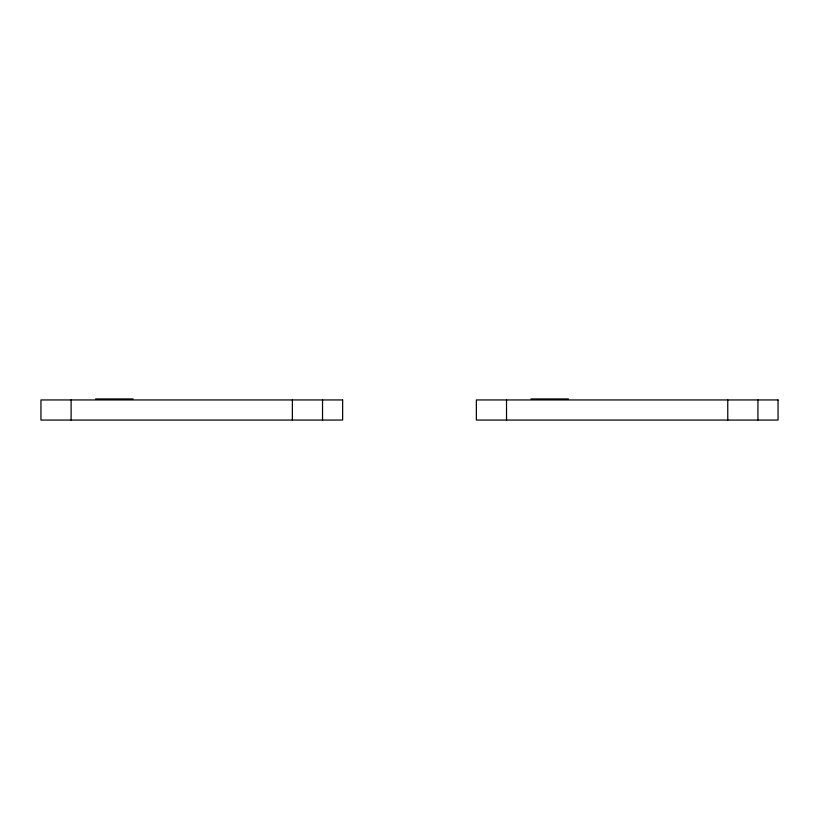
<?xml version="1.0" encoding="UTF-8"?>
<svg xmlns="http://www.w3.org/2000/svg" width="819" height="819" viewBox="0 0 819 819"><rect width="100%" height="100%" fill="white"/><g stroke="black" fill="none" stroke-linecap="round" stroke-linejoin="round"><path stroke-width="1.23" d="M95.588 398.945L133.077 398.945M530.999 398.945L568.488 398.945M757.933 399.948L757.933 420.055M727.763 399.948L727.763 420.055M506.531 399.948L506.531 420.055M322.532 399.948L322.532 420.055M292.363 399.948L292.363 420.055M71.12 399.948L71.12 420.055M342.639 399.948L40.95 399.948L40.95 420.055L342.639 420.055L342.639 399.948M778.05 399.948L476.361 399.948L476.361 420.055L778.05 420.055L778.05 399.948"/></g></svg>
